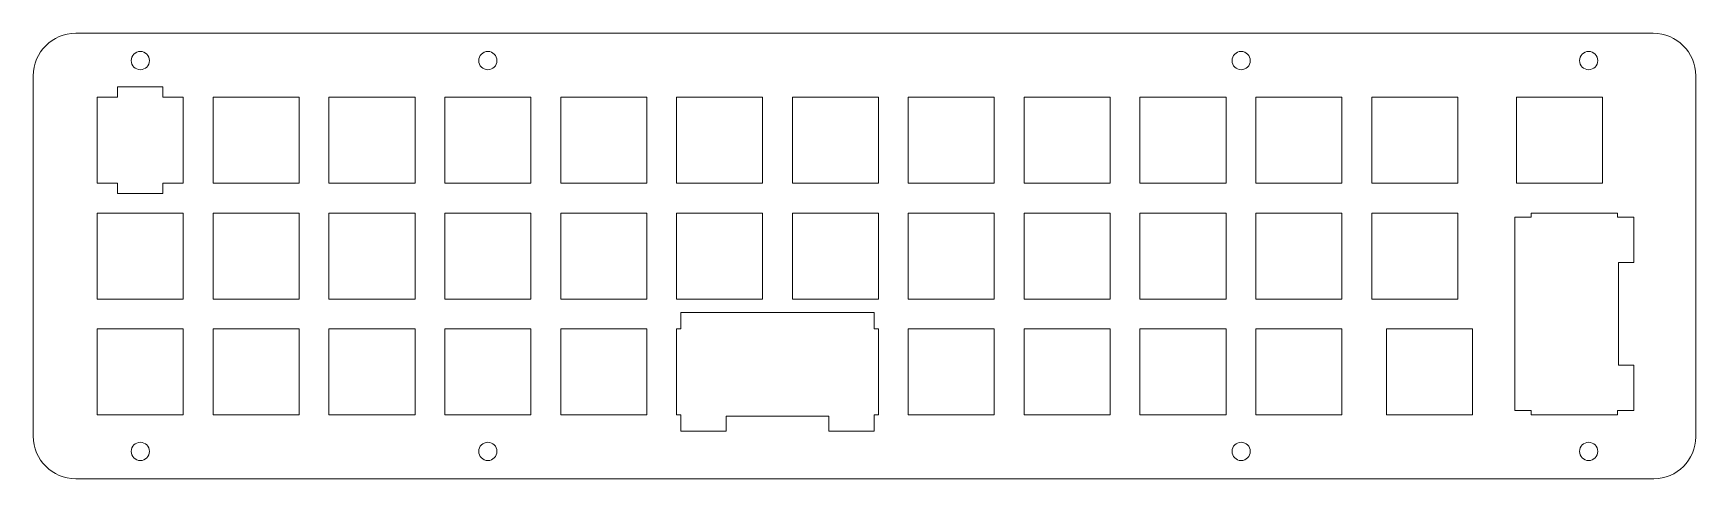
# Model space of a CAD drawing. Header units: millimetres. Extents: x -1 to 273, y 0 to 74.
import ezdxf

# ---------------------------------------------------------------- set-up
doc = ezdxf.new("R2010")
doc.units = ezdxf.units.MM
doc.layers.add('A-DETL', color=90, linetype='Continuous', lineweight=18)

# ---------------------------------------------------------------- blocks, each defined once
blk = doc.blocks.new('v3')
at = {"layer": 'A-DETL'}
for p, q in [((106.47, 25.67), (106.47, 28.36)), ((106.47, 28.36), (138.27, 28.36)), ((138.27, 25.67), (138.27, 28.36)), ((105.77, 11.52), (105.77, 25.67)), ((105.77, 25.67), (106.47, 25.67)), ((138.27, 25.67), (138.97, 25.67)), ((138.97, 25.67), (138.97, 11.52)), ((106.47, 11.52), (105.77, 11.52)), ((106.47, 11.52), (106.47, 8.83)), ((113.92, 8.83), (113.92, 11.32)), ((113.92, 11.32), (130.82, 11.32)), ((130.82, 11.32), (130.82, 8.83)), ((138.27, 11.52), (138.97, 11.52)), ((138.27, 11.52), (138.27, 8.83)), ((106.47, 8.83), (113.92, 8.83)), ((130.82, 8.83), (138.27, 8.83))]:
    blk.add_line(p, q, dxfattribs=at)

msp = doc.modelspace()

# ---------------------------------------------------------------- linework, layer by layer
at = {"layer": 'A-DETL'}
for p, q in [((265.76, 73.8), (6.4, 73.8)), ((-0.6, 66.8), (-0.6, 7.5)), ((272.76, 7.41), (272.76, 66.8)), ((9.93, 49.12), (9.93, 63.27)), ((9.93, 63.27), (13.26, 63.27)), ((13.26, 64.96), (20.73, 64.96)), ((13.26, 63.27), (13.26, 64.96)), ((20.73, 64.96), (20.73, 63.27)), ((20.73, 63.27), (24.07, 63.27)), ((24.07, 63.27), (24.07, 49.12)), ((28.98, 63.27), (43.13, 63.27)), ((28.98, 49.12), (28.98, 63.27)), ((43.13, 63.27), (43.13, 49.12)), ((48.03, 63.27), (62.18, 63.27)), ((48.03, 49.12), (48.03, 63.27)), ((62.18, 63.27), (62.18, 49.12)), ((67.08, 49.12), (67.08, 63.27)), ((67.08, 63.27), (81.23, 63.27)), ((81.23, 63.27), (81.23, 49.12)), ((86.13, 49.12), (86.13, 63.27)), ((86.13, 63.27), (100.28, 63.27)), ((100.28, 63.27), (100.28, 49.12)), ((105.18, 49.12), (105.18, 63.27)), ((105.18, 63.27), (119.33, 63.27)), ((119.33, 63.27), (119.33, 49.12)), ((124.23, 49.12), (124.23, 63.27)), ((124.23, 63.27), (138.38, 63.27)), ((138.38, 63.27), (138.38, 49.12)), ((143.28, 49.12), (143.28, 63.27)), ((143.28, 63.27), (157.43, 63.27)), ((157.43, 63.27), (157.43, 49.12)), ((162.33, 49.12), (162.33, 63.27)), ((162.33, 63.27), (176.48, 63.27)), ((176.48, 63.27), (176.48, 49.12)), ((181.38, 49.12), (181.38, 63.27)), ((181.38, 63.27), (195.53, 63.27)), ((195.53, 63.27), (195.53, 49.12)), ((200.43, 63.27), (214.58, 63.27)), ((200.43, 49.12), (200.43, 63.27)), ((214.58, 63.27), (214.58, 49.12)), ((219.48, 63.27), (233.63, 63.27)), ((219.48, 49.12), (219.48, 63.27)), ((233.63, 63.27), (233.63, 49.12)), ((243.29, 63.27), (257.44, 63.27)), ((243.29, 49.12), (243.29, 63.27)), ((257.44, 63.27), (257.44, 49.12)), ((13.26, 49.12), (9.93, 49.12)), ((13.26, 47.44), (13.26, 49.12)), ((20.73, 47.44), (13.26, 47.44)), ((24.07, 49.12), (20.73, 49.12)), ((20.73, 49.12), (20.73, 47.44)), ((43.13, 49.12), (28.98, 49.12)), ((62.18, 49.12), (48.03, 49.12)), ((81.23, 49.12), (67.08, 49.12)), ((100.28, 49.12), (86.13, 49.12)), ((119.33, 49.12), (105.18, 49.12)), ((138.38, 49.12), (124.23, 49.12)), ((157.43, 49.12), (143.28, 49.12)), ((176.48, 49.12), (162.33, 49.12)), ((195.53, 49.12), (181.38, 49.12)), ((214.58, 49.12), (200.43, 49.12)), ((233.63, 49.12), (219.48, 49.12)), ((257.44, 49.12), (243.29, 49.12)), ((9.93, 44.22), (24.07, 44.22)), ((9.93, 30.07), (9.93, 44.22)), ((24.07, 44.22), (24.07, 30.07)), ((28.98, 44.22), (43.13, 44.22)), ((28.98, 30.07), (28.98, 44.22)), ((43.13, 44.22), (43.13, 30.07)), ((48.03, 44.22), (62.18, 44.22)), ((48.03, 30.07), (48.03, 44.22)), ((62.18, 44.22), (62.18, 30.07)), ((67.08, 44.22), (81.23, 44.22)), ((67.08, 30.07), (67.08, 44.22)), ((81.23, 44.22), (81.23, 30.07)), ((86.13, 30.07), (86.13, 44.22)), ((86.13, 44.22), (100.28, 44.22)), ((100.28, 44.22), (100.28, 30.07)), ((105.18, 44.22), (119.33, 44.22)), ((105.18, 30.07), (105.18, 44.22)), ((119.33, 44.22), (119.33, 30.07)), ((124.23, 44.22), (138.38, 44.22)), ((124.23, 30.07), (124.23, 44.22)), ((138.38, 44.22), (138.38, 30.07)), ((143.28, 30.07), (143.28, 44.22)), ((143.28, 44.22), (157.43, 44.22)), ((157.43, 44.22), (157.43, 30.07)), ((162.33, 44.22), (176.48, 44.22)), ((162.33, 30.07), (162.33, 44.22)), ((176.48, 44.22), (176.48, 30.07)), ((181.38, 30.07), (181.38, 44.22)), ((181.38, 44.22), (195.53, 44.22)), ((195.53, 44.22), (195.53, 30.07)), ((200.43, 30.07), (200.43, 44.22)), ((200.43, 44.22), (214.58, 44.22)), ((214.58, 44.22), (214.58, 30.07)), ((219.48, 44.22), (233.63, 44.22)), ((219.48, 30.07), (219.48, 44.22)), ((233.63, 44.22), (233.63, 30.07)), ((24.07, 30.07), (9.93, 30.07)), ((43.13, 30.07), (28.98, 30.07)), ((62.18, 30.07), (48.03, 30.07)), ((81.23, 30.07), (67.08, 30.07)), ((100.28, 30.07), (86.13, 30.07)), ((119.33, 30.07), (105.18, 30.07)), ((138.38, 30.07), (124.23, 30.07)), ((157.43, 30.07), (143.28, 30.07)), ((176.48, 30.07), (162.33, 30.07)), ((195.53, 30.07), (181.38, 30.07)), ((214.58, 30.07), (200.43, 30.07)), ((233.63, 30.07), (219.48, 30.07)), ((9.93, 25.17), (24.07, 25.17)), ((9.93, 11.02), (9.93, 25.17)), ((24.07, 25.17), (24.07, 11.02)), ((28.98, 11.02), (28.98, 25.17)), ((28.98, 25.17), (43.13, 25.17)), ((43.13, 25.17), (43.13, 11.02)), ((48.03, 25.17), (62.18, 25.17)), ((48.03, 11.02), (48.03, 25.17)), ((62.18, 25.17), (62.18, 11.02)), ((67.08, 25.17), (81.23, 25.17)), ((67.08, 11.02), (67.08, 25.17)), ((81.23, 25.17), (81.23, 11.02)), ((86.13, 25.17), (100.27, 25.17)), ((86.13, 11.02), (86.13, 25.17)), ((100.27, 25.17), (100.27, 11.02)), ((143.28, 25.17), (157.43, 25.17)), ((143.28, 11.02), (143.28, 25.17)), ((157.43, 25.17), (157.43, 11.02)), ((162.33, 25.17), (176.48, 25.17)), ((162.33, 11.02), (162.33, 25.17)), ((176.48, 25.17), (176.48, 11.02)), ((181.38, 25.17), (195.53, 25.17)), ((181.38, 11.02), (181.38, 25.17)), ((195.53, 25.17), (195.53, 11.02)), ((200.43, 11.02), (200.43, 25.17)), ((200.43, 25.17), (214.58, 25.17)), ((214.58, 25.17), (214.58, 11.02)), ((221.91, 11.02), (221.91, 25.17)), ((221.91, 25.17), (236.06, 25.17)), ((236.06, 25.17), (236.06, 11.02)), ((24.07, 11.02), (9.93, 11.02)), ((43.13, 11.02), (28.98, 11.02)), ((62.18, 11.02), (48.03, 11.02)), ((81.23, 11.02), (67.08, 11.02)), ((100.27, 11.02), (86.13, 11.02)), ((157.43, 11.02), (143.28, 11.02)), ((176.48, 11.02), (162.33, 11.02)), ((195.53, 11.02), (181.38, 11.02)), ((214.58, 11.02), (200.43, 11.02)), ((236.06, 11.02), (221.91, 11.02)), ((6.4, 0.5), (265.85, 0.5))]:
    msp.add_line(p, q, dxfattribs=at)
for centre, radius, start, end in [((6.4, 66.8), 7, 90, 180), ((265.76, 66.8), 7, 0, 90), ((17, 69.3), 1.5, 0, 180), ((17, 69.3), 1.5, 180, 0), ((74.15, 69.3), 1.5, 0, 180), ((74.15, 69.3), 1.5, 180, 0), ((198.01, 69.3), 1.5, 0, 180), ((198.01, 69.3), 1.5, 180, 0), ((255.16, 69.3), 1.5, 0, 180), ((255.16, 69.3), 1.5, 180, 0), ((6.4, 7.5), 7, 180, 270), ((17, 5), 1.5, 0, 180), ((74.15, 5), 1.5, 0, 180), ((198.01, 5), 1.5, 0, 180), ((255.16, 5), 1.5, 0, 180), ((265.85, 7.41), 6.91, 270, 0), ((17, 5), 1.5, 180, 0), ((74.15, 5), 1.5, 180, 0), ((198.01, 5), 1.5, 180, 0), ((255.16, 5), 1.5, 180, 0)]:
    msp.add_arc(centre, radius, start, end, dxfattribs=at)

# ---------------------------------------------------------------- block references
at = {"rotation": 90}
msp.add_blockref('v3', (271.39, -94.75), dxfattribs=at)
msp.add_blockref('v3', (-0.6, -0.5))

doc.saveas('drawing.dxf')
